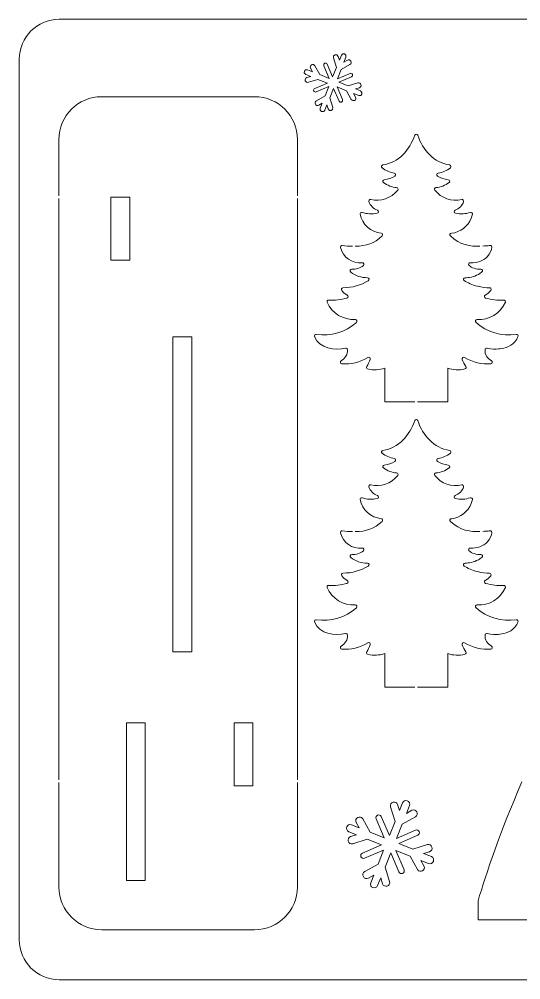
# Model space of a CAD drawing. Header units: inches. Extents: x 83 to 286, y 3 to 155.
# Drawn here: x 83.3 to 162.9, y 2.8 to 155.2 of the extents above; entities that cross this region are included whole.
import ezdxf

# ---------------------------------------------------------------- set-up
doc = ezdxf.new("R2010")
doc.units = ezdxf.units.IN
doc.header["$MEASUREMENT"] = 0
doc.layers.add('_U+0421_U+043B_U+043E_U+0439 1', color=7, linetype='Continuous')

msp = doc.modelspace()

# ---------------------------------------------------------------- linework, layer by layer
at = {"layer": '_U+0421_U+043B_U+043E_U+0439 1', "color": 1, "lineweight": 5, "true_color": 0xff0000}
for points in [[(89.56, 34.55), (89.56, 126.77)], [(97.8, 127), (97.8, 117), (100.8, 117), (100.8, 127), (97.8, 127)], [(127.42, 34.55), (127.42, 126.77)], [(107.67, 104.84), (107.67, 54.84), (110.67, 54.84), (110.67, 104.84), (107.67, 104.84)], [(100.27, 43.57), (100.27, 18.57), (103.27, 18.57), (103.27, 43.57), (100.27, 43.57)], [(117.38, 43.57), (117.38, 33.57), (120.37, 33.57), (120.37, 43.57), (117.38, 43.57)]]:
    msp.add_lwpolyline(points, dxfattribs=at)
for points, knots in [([(286.46, 148.87), (286.46, 148.87), (286.46, 9.17), (286.46, 9.17), (286.46, 5.67), (283.61, 2.82), (280.11, 2.82), (280.11, 2.82), (89.61, 2.82), (89.61, 2.82), (86.1, 2.82), (83.26, 5.67), (83.26, 9.17), (83.26, 9.17), (83.26, 148.87), (83.26, 148.87), (83.26, 152.38), (86.1, 155.22), (89.61, 155.22), (89.61, 155.22), (280.11, 155.22), (280.11, 155.22), (283.61, 155.22), (286.46, 152.38), (286.46, 148.87)], [0, 0, 0, 0, 1, 1, 1, 2, 2, 2, 3, 3, 3, 4, 4, 4, 5, 5, 5, 6, 6, 6, 7, 7, 7, 8, 8, 8, 8]), ([(89.56, 127.21), (89.56, 127.21), (89.56, 136.14), (89.56, 136.14), (89.56, 139.89), (92.6, 142.93), (96.35, 142.93), (96.35, 142.93), (120.63, 142.93), (120.63, 142.93), (124.38, 142.93), (127.42, 139.89), (127.42, 136.14), (127.42, 136.14), (127.42, 127.21), (127.42, 127.21)], [0, 0, 0, 0, 1, 1, 1, 2, 2, 2, 3, 3, 3, 4, 4, 4, 5, 5, 5, 5]), ([(136.61, 119.19), (138.26, 119.23), (139.67, 119.66), (140.88, 120.83), (141.03, 120.98), (140.94, 121.24), (140.73, 121.26), (139.07, 121.42), (137.7, 122.68), (137.37, 124.28), (137.33, 124.48), (137.52, 124.64), (137.7, 124.57), (138.46, 124.32), (139.28, 124.26), (140.08, 124.44), (140.32, 124.49), (140.35, 124.82), (140.12, 124.92), (139.49, 125.19), (138.98, 125.65), (138.77, 126.29), (138.71, 126.47), (138.88, 126.65), (139.06, 126.61), (140.66, 126.26), (142.31, 126.8), (143.36, 128.11), (143.48, 128.26), (143.38, 128.5), (143.18, 128.51), (142.41, 128.58), (141.69, 128.84), (141.08, 129.31), (140.9, 129.45), (140.99, 129.74), (141.21, 129.76), (141.82, 129.81), (142.4, 130.01), (142.91, 130.34), (143.1, 130.47), (143.04, 130.77), (142.81, 130.8), (142.1, 130.91), (141.44, 131.19), (140.88, 131.64), (140.71, 131.78), (140.78, 132.06), (141, 132.1), (143.47, 132.46), (145.26, 134.44), (146.05, 136.82), (146.13, 137.05), (146.46, 137.05), (146.53, 136.82), (147.32, 134.44), (149.11, 132.46), (151.58, 132.1), (151.8, 132.06), (151.88, 131.78), (151.71, 131.64), (151.14, 131.19), (150.48, 130.91), (149.77, 130.8), (149.55, 130.77), (149.48, 130.47), (149.67, 130.34), (150.18, 130.01), (150.76, 129.81), (151.37, 129.76), (151.6, 129.74), (151.69, 129.45), (151.51, 129.31), (150.9, 128.84), (150.17, 128.58), (149.4, 128.51), (149.2, 128.5), (149.1, 128.26), (149.22, 128.11), (150.27, 126.8), (151.93, 126.26), (153.52, 126.61), (153.71, 126.65), (153.87, 126.47), (153.81, 126.29), (153.6, 125.65), (153.09, 125.19), (152.46, 124.92), (152.23, 124.82), (152.27, 124.49), (152.51, 124.44), (153.31, 124.26), (154.13, 124.32), (154.89, 124.57), (155.07, 124.64), (155.25, 124.48), (155.22, 124.29), (155.17, 124.09), (155.11, 123.88), (155.02, 123.65), (154.52, 122.41), (153.33, 121.4), (151.86, 121.26), (151.64, 121.24), (151.55, 120.98), (151.71, 120.83), (153.23, 119.36), (154.93, 119.17), (156.4, 119.21)], [0, 0, 0, 0, 1, 1, 1, 2, 2, 2, 3, 3, 3, 4, 4, 4, 5, 5, 5, 6, 6, 6, 7, 7, 7, 8, 8, 8, 9, 9, 9, 10, 10, 10, 11, 11, 11, 12, 12, 12, 13, 13, 13, 14, 14, 14, 15, 15, 15, 16, 16, 16, 17, 17, 17, 18, 18, 18, 19, 19, 19, 20, 20, 20, 21, 21, 21, 22, 22, 22, 23, 23, 23, 24, 24, 24, 25, 25, 25, 26, 26, 26, 27, 27, 27, 28, 28, 28, 29, 29, 29, 30, 30, 30, 31, 31, 31, 32, 32, 32, 33, 33, 33, 34, 34, 34, 35, 35, 35, 36, 36, 36, 36]), ([(136.17, 119.19), (135.66, 119.2), (135.12, 119.25), (134.55, 119.32), (134.38, 119.34), (134.24, 119.18), (134.27, 119.01), (134.62, 117.37), (136.09, 116.46), (137.71, 116.59), (137.95, 116.61), (138.08, 116.3), (137.89, 116.15), (137.38, 115.71), (136.72, 115.51), (136.06, 115.56), (135.81, 115.58), (135.69, 115.27), (135.88, 115.11), (136.64, 114.5), (137.57, 114.2), (138.54, 114.21), (138.8, 114.21), (138.9, 113.88), (138.68, 113.74), (137.49, 113.01), (136.11, 112.61), (134.66, 112.62), (134.44, 112.62), (134.33, 112.36), (134.46, 112.2), (134.71, 111.9), (135, 111.64), (135.33, 111.45), (135.53, 111.33), (135.49, 111.05), (135.28, 110.98), (134.34, 110.72), (133.37, 110.61), (132.39, 110.67), (132.2, 110.69), (132.07, 110.49), (132.15, 110.32), (132.93, 108.49), (134.71, 107.5), (136.62, 107.57), (136.85, 107.58), (136.97, 107.29), (136.8, 107.13), (135.05, 105.53), (132.74, 104.89), (130.41, 105.22), (130.22, 105.25), (130.07, 105.06), (130.14, 104.88), (130.92, 102.91), (133.4, 102.64), (135.06, 103.03), (135.21, 103.07), (135.35, 102.96), (135.37, 102.81), (135.43, 102.04), (135, 101.41), (134.36, 101.03), (134.15, 100.9), (134.22, 100.58), (134.47, 100.56), (135.89, 100.44), (137.35, 100.77), (138.62, 101.56), (138.82, 101.69), (139.07, 101.48), (138.99, 101.26), (138.84, 100.86), (138.65, 100.48), (138.42, 100.13), (138.32, 99.98), (138.39, 99.78), (138.56, 99.74), (139.51, 99.51), (140.44, 99.57), (141.29, 99.85), (141.29, 99.85), (141.29, 94.5), (141.29, 94.5), (141.29, 94.5), (146.05, 94.5), (146.05, 94.5)], [0, 0, 0, 0, 1, 1, 1, 2, 2, 2, 3, 3, 3, 4, 4, 4, 5, 5, 5, 6, 6, 6, 7, 7, 7, 8, 8, 8, 9, 9, 9, 10, 10, 10, 11, 11, 11, 12, 12, 12, 13, 13, 13, 14, 14, 14, 15, 15, 15, 16, 16, 16, 17, 17, 17, 18, 18, 18, 19, 19, 19, 20, 20, 20, 21, 21, 21, 22, 22, 22, 23, 23, 23, 24, 24, 24, 25, 25, 25, 26, 26, 26, 27, 27, 27, 28, 28, 28, 29, 29, 29, 29]), ([(156.84, 119.23), (157.02, 119.24), (157.2, 119.25), (157.38, 119.26), (157.63, 119.28), (157.85, 119.3), (158.03, 119.32), (158.21, 119.34), (158.34, 119.18), (158.31, 119.01), (158.22, 118.62), (158.03, 118.06), (157.58, 117.57), (156.92, 116.85), (155.91, 116.51), (154.87, 116.59), (154.63, 116.61), (154.51, 116.3), (154.69, 116.15), (154.89, 115.98), (155.14, 115.82), (155.46, 115.7), (155.85, 115.56), (156.22, 115.54), (156.53, 115.56), (156.77, 115.58), (156.9, 115.27), (156.71, 115.12), (156.55, 114.99), (156.37, 114.86), (156.16, 114.74), (155.4, 114.3), (154.63, 114.2), (154.03, 114.21), (153.78, 114.22), (153.68, 113.88), (153.9, 113.75), (154.44, 113.41), (155.14, 113.07), (156.01, 112.85), (156.73, 112.67), (157.39, 112.61), (157.93, 112.62), (158.14, 112.62), (158.26, 112.37), (158.12, 112.2), (157.88, 111.9), (157.58, 111.64), (157.25, 111.45), (157.06, 111.33), (157.09, 111.05), (157.31, 110.98), (158.25, 110.72), (159.22, 110.61), (160.19, 110.67), (160.38, 110.69), (160.51, 110.49), (160.44, 110.32), (159.65, 108.48), (157.88, 107.5), (155.96, 107.57), (155.73, 107.58), (155.61, 107.29), (155.78, 107.13), (157.53, 105.53), (159.84, 104.89), (162.17, 105.22), (162.36, 105.25), (162.51, 105.05), (162.44, 104.87), (162.34, 104.63), (162.19, 104.34), (161.96, 104.06), (161.15, 103.1), (159.94, 102.97), (159.33, 102.9), (158.94, 102.86), (158.3, 102.84), (157.53, 103.03), (157.38, 103.07), (157.23, 102.96), (157.22, 102.8), (157.14, 102), (157.61, 101.4), (158.22, 101.03), (158.44, 100.91), (158.37, 100.58), (158.12, 100.56), (156.7, 100.44), (155.24, 100.77), (153.96, 101.56), (153.76, 101.69), (153.51, 101.48), (153.59, 101.26), (153.74, 100.86), (153.93, 100.48), (154.17, 100.13), (154.26, 99.98), (154.19, 99.78), (154.02, 99.74), (153.07, 99.51), (152.15, 99.57), (151.29, 99.85), (151.29, 99.85), (151.29, 94.5), (151.29, 94.5), (151.29, 94.5), (146.49, 94.5), (146.49, 94.5)], [0, 0, 0, 0, 1, 1, 1, 2, 2, 2, 3, 3, 3, 4, 4, 4, 5, 5, 5, 6, 6, 6, 7, 7, 7, 8, 8, 8, 9, 9, 9, 10, 10, 10, 11, 11, 11, 12, 12, 12, 13, 13, 13, 14, 14, 14, 15, 15, 15, 16, 16, 16, 17, 17, 17, 18, 18, 18, 19, 19, 19, 20, 20, 20, 21, 21, 21, 22, 22, 22, 23, 23, 23, 24, 24, 24, 25, 25, 25, 26, 26, 26, 27, 27, 27, 28, 28, 28, 29, 29, 29, 30, 30, 30, 31, 31, 31, 32, 32, 32, 33, 33, 33, 34, 34, 34, 35, 35, 35, 36, 36, 36, 36]), ([(136.61, 73.92), (138.26, 73.95), (139.67, 74.39), (140.88, 75.55), (141.03, 75.7), (140.94, 75.97), (140.73, 75.98), (139.07, 76.14), (137.7, 77.41), (137.37, 79.01), (137.33, 79.2), (137.52, 79.36), (137.7, 79.3), (138.46, 79.04), (139.28, 78.99), (140.08, 79.16), (140.32, 79.22), (140.35, 79.54), (140.12, 79.64), (139.49, 79.92), (138.98, 80.38), (138.77, 81.02), (138.71, 81.2), (138.88, 81.38), (139.06, 81.34), (140.66, 80.98), (142.31, 81.52), (143.36, 82.84), (143.48, 82.99), (143.38, 83.23), (143.18, 83.24), (142.41, 83.3), (141.69, 83.57), (141.08, 84.04), (140.9, 84.18), (140.99, 84.47), (141.21, 84.49), (141.82, 84.54), (142.4, 84.73), (142.91, 85.07), (143.1, 85.19), (143.04, 85.49), (142.81, 85.53), (142.1, 85.64), (141.44, 85.92), (140.88, 86.37), (140.71, 86.51), (140.78, 86.79), (141, 86.82), (143.47, 87.19), (145.26, 89.16), (146.05, 91.55), (146.13, 91.78), (146.46, 91.78), (146.53, 91.55), (147.32, 89.17), (149.11, 87.19), (151.58, 86.82), (151.8, 86.79), (151.88, 86.51), (151.71, 86.37), (151.14, 85.92), (150.48, 85.64), (149.77, 85.53), (149.55, 85.49), (149.48, 85.19), (149.67, 85.07), (150.18, 84.73), (150.76, 84.54), (151.37, 84.49), (151.6, 84.47), (151.69, 84.18), (151.51, 84.04), (150.9, 83.56), (150.17, 83.3), (149.4, 83.24), (149.2, 83.23), (149.1, 82.99), (149.22, 82.84), (150.27, 81.52), (151.93, 80.98), (153.52, 81.34), (153.71, 81.38), (153.87, 81.2), (153.81, 81.02), (153.6, 80.38), (153.09, 79.92), (152.46, 79.64), (152.23, 79.54), (152.27, 79.22), (152.51, 79.16), (153.31, 78.99), (154.13, 79.04), (154.89, 79.3), (155.07, 79.36), (155.25, 79.21), (155.22, 79.02), (155.17, 78.82), (155.11, 78.6), (155.02, 78.37), (154.52, 77.14), (153.33, 76.13), (151.86, 75.98), (151.64, 75.97), (151.55, 75.7), (151.71, 75.55), (153.23, 74.08), (154.93, 73.9), (156.4, 73.94)], [0, 0, 0, 0, 1, 1, 1, 2, 2, 2, 3, 3, 3, 4, 4, 4, 5, 5, 5, 6, 6, 6, 7, 7, 7, 8, 8, 8, 9, 9, 9, 10, 10, 10, 11, 11, 11, 12, 12, 12, 13, 13, 13, 14, 14, 14, 15, 15, 15, 16, 16, 16, 17, 17, 17, 18, 18, 18, 19, 19, 19, 20, 20, 20, 21, 21, 21, 22, 22, 22, 23, 23, 23, 24, 24, 24, 25, 25, 25, 26, 26, 26, 27, 27, 27, 28, 28, 28, 29, 29, 29, 30, 30, 30, 31, 31, 31, 32, 32, 32, 33, 33, 33, 34, 34, 34, 35, 35, 35, 36, 36, 36, 36]), ([(136.17, 73.92), (135.66, 73.93), (135.12, 73.97), (134.55, 74.04), (134.38, 74.07), (134.24, 73.91), (134.27, 73.74), (134.62, 72.1), (136.09, 71.18), (137.71, 71.32), (137.95, 71.34), (138.08, 71.03), (137.89, 70.87), (137.38, 70.44), (136.72, 70.23), (136.06, 70.29), (135.81, 70.31), (135.69, 69.99), (135.88, 69.84), (136.64, 69.22), (137.57, 68.92), (138.54, 68.94), (138.8, 68.94), (138.9, 68.6), (138.68, 68.47), (137.49, 67.74), (136.11, 67.33), (134.66, 67.35), (134.44, 67.35), (134.33, 67.09), (134.46, 66.93), (134.71, 66.62), (135, 66.37), (135.33, 66.17), (135.53, 66.06), (135.49, 65.77), (135.28, 65.71), (134.34, 65.45), (133.37, 65.34), (132.39, 65.4), (132.2, 65.42), (132.07, 65.22), (132.15, 65.05), (132.93, 63.21), (134.71, 62.23), (136.62, 62.3), (136.85, 62.31), (136.97, 62.02), (136.8, 61.86), (135.05, 60.26), (132.74, 59.62), (130.41, 59.94), (130.22, 59.97), (130.07, 59.79), (130.14, 59.61), (130.92, 57.63), (133.4, 57.37), (135.06, 57.76), (135.21, 57.79), (135.35, 57.69), (135.37, 57.53), (135.43, 56.76), (135, 56.13), (134.36, 55.76), (134.15, 55.63), (134.22, 55.31), (134.47, 55.29), (135.89, 55.17), (137.35, 55.5), (138.62, 56.29), (138.82, 56.42), (139.07, 56.21), (138.99, 55.99), (138.84, 55.59), (138.65, 55.21), (138.42, 54.85), (138.32, 54.71), (138.39, 54.51), (138.56, 54.47), (139.51, 54.23), (140.44, 54.29), (141.29, 54.57), (141.29, 54.57), (141.29, 49.23), (141.29, 49.23), (141.29, 49.23), (146.05, 49.23), (146.05, 49.23)], [0, 0, 0, 0, 1, 1, 1, 2, 2, 2, 3, 3, 3, 4, 4, 4, 5, 5, 5, 6, 6, 6, 7, 7, 7, 8, 8, 8, 9, 9, 9, 10, 10, 10, 11, 11, 11, 12, 12, 12, 13, 13, 13, 14, 14, 14, 15, 15, 15, 16, 16, 16, 17, 17, 17, 18, 18, 18, 19, 19, 19, 20, 20, 20, 21, 21, 21, 22, 22, 22, 23, 23, 23, 24, 24, 24, 25, 25, 25, 26, 26, 26, 27, 27, 27, 28, 28, 28, 29, 29, 29, 29]), ([(156.84, 73.96), (157.02, 73.97), (157.2, 73.98), (157.38, 73.99), (157.63, 74.01), (157.85, 74.02), (158.03, 74.04), (158.21, 74.07), (158.34, 73.91), (158.31, 73.74), (158.22, 73.35), (158.03, 72.79), (157.58, 72.3), (156.92, 71.58), (155.91, 71.24), (154.87, 71.32), (154.63, 71.34), (154.51, 71.03), (154.69, 70.87), (154.89, 70.71), (155.14, 70.54), (155.46, 70.43), (155.85, 70.29), (156.22, 70.26), (156.53, 70.29), (156.77, 70.31), (156.9, 70), (156.71, 69.84), (156.55, 69.71), (156.37, 69.59), (156.16, 69.47), (155.4, 69.03), (154.63, 68.93), (154.03, 68.94), (153.78, 68.94), (153.68, 68.61), (153.9, 68.47), (154.44, 68.14), (155.14, 67.8), (156.01, 67.58), (156.73, 67.39), (157.39, 67.34), (157.93, 67.35), (158.14, 67.35), (158.26, 67.09), (158.12, 66.93), (157.88, 66.63), (157.58, 66.37), (157.25, 66.17), (157.06, 66.06), (157.09, 65.77), (157.31, 65.71), (158.25, 65.45), (159.22, 65.34), (160.19, 65.4), (160.38, 65.42), (160.51, 65.22), (160.44, 65.05), (159.65, 63.21), (157.88, 62.23), (155.96, 62.3), (155.73, 62.31), (155.61, 62.02), (155.78, 61.86), (157.53, 60.26), (159.84, 59.62), (162.17, 59.94), (162.36, 59.97), (162.51, 59.78), (162.44, 59.6), (162.34, 59.35), (162.19, 59.07), (161.96, 58.79), (161.15, 57.82), (159.94, 57.7), (159.33, 57.63), (158.94, 57.59), (158.3, 57.57), (157.53, 57.76), (157.38, 57.79), (157.23, 57.69), (157.22, 57.53), (157.14, 56.73), (157.61, 56.12), (158.22, 55.76), (158.44, 55.63), (158.37, 55.31), (158.12, 55.29), (156.7, 55.17), (155.24, 55.5), (153.96, 56.29), (153.76, 56.42), (153.51, 56.21), (153.59, 55.99), (153.74, 55.59), (153.93, 55.21), (154.17, 54.85), (154.26, 54.71), (154.19, 54.51), (154.02, 54.47), (153.07, 54.23), (152.15, 54.29), (151.29, 54.57), (151.29, 54.57), (151.29, 49.23), (151.29, 49.23), (151.29, 49.23), (146.49, 49.23), (146.49, 49.23)], [0, 0, 0, 0, 1, 1, 1, 2, 2, 2, 3, 3, 3, 4, 4, 4, 5, 5, 5, 6, 6, 6, 7, 7, 7, 8, 8, 8, 9, 9, 9, 10, 10, 10, 11, 11, 11, 12, 12, 12, 13, 13, 13, 14, 14, 14, 15, 15, 15, 16, 16, 16, 17, 17, 17, 18, 18, 18, 19, 19, 19, 20, 20, 20, 21, 21, 21, 22, 22, 22, 23, 23, 23, 24, 24, 24, 25, 25, 25, 26, 26, 26, 27, 27, 27, 28, 28, 28, 29, 29, 29, 30, 30, 30, 31, 31, 31, 32, 32, 32, 33, 33, 33, 34, 34, 34, 35, 35, 35, 36, 36, 36, 36]), ([(163.07, 34.22), (159.56, 26.24), (157.37, 19.57), (156.11, 15.35), (156.11, 15.35), (156.11, 12.35), (156.11, 12.35), (156.11, 12.35), (181.11, 12.35), (181.11, 12.35), (181.11, 12.35), (181.11, 15.35), (181.11, 15.35), (181.11, 15.35), (181.07, 15.35), (181.07, 15.35), (183.88, 28.9), (189.22, 44.62), (197.11, 59.41)], [0, 0, 0, 0, 1, 1, 1, 2, 2, 2, 3, 3, 3, 4, 4, 4, 5, 5, 5, 6, 6, 6, 6]), ([(127.42, 34.11), (127.42, 34.11), (127.42, 17.55), (127.42, 17.55), (127.42, 13.8), (124.38, 10.76), (120.63, 10.76), (120.63, 10.76), (96.35, 10.76), (96.35, 10.76), (92.6, 10.76), (89.56, 13.8), (89.56, 17.55), (89.56, 17.55), (89.56, 34.11), (89.56, 34.11)], [0, 0, 0, 0, 1, 1, 1, 2, 2, 2, 3, 3, 3, 4, 4, 4, 5, 5, 5, 5])]:
    msp.add_open_spline(points, degree=3, knots=knots, dxfattribs=at)
at = {"layer": '_U+0421_U+043B_U+043E_U+0439 1', "color": 7, "lineweight": 5, "true_color": 0xffffff}
for points in [[(135.98, 142.49), (136.24, 142.05), (136.91, 142.43), (136.67, 142.87), (136.67, 142.87), (136.35, 143.44), (136.35, 143.44), (136.35, 143.44), (137.16, 143.12), (137.16, 143.12), (137.64, 142.93), (137.92, 143.65), (137.45, 143.84), (137.45, 143.84), (136.64, 144.17), (136.64, 144.17), (136.64, 144.17), (137.26, 144.36), (137.26, 144.36), (137.5, 144.44), (137.57, 144.67), (137.51, 144.85), (137.44, 145.03), (137.26, 145.19), (137.03, 145.11), (137.03, 145.11), (135.5, 144.64), (135.5, 144.64), (135.5, 144.64), (134.01, 145.23), (134.01, 145.23), (134.01, 145.23), (136.01, 146.1), (136.01, 146.1), (136.16, 146.16), (136.23, 146.34), (136.17, 146.48), (136.11, 146.62), (135.93, 146.7), (135.78, 146.63), (135.78, 146.63), (133.78, 145.77), (133.78, 145.77), (133.78, 145.77), (134.37, 147.26), (134.37, 147.26), (134.37, 147.26), (135.76, 148.05), (135.76, 148.05), (135.98, 148.17), (136, 148.4), (135.9, 148.57), (135.82, 148.75), (135.6, 148.85), (135.38, 148.73), (135.38, 148.73), (134.81, 148.41), (134.81, 148.41), (134.81, 148.41), (135.13, 149.22), (135.13, 149.22), (135.32, 149.7), (134.6, 149.99), (134.41, 149.51), (134.41, 149.51), (134.08, 148.7), (134.08, 148.7), (134.08, 148.7), (133.89, 149.33), (133.89, 149.33), (133.74, 149.81), (132.99, 149.58), (133.14, 149.09), (133.14, 149.09), (133.62, 147.56), (133.62, 147.56), (133.62, 147.56), (133.02, 146.07), (133.02, 146.07), (133.02, 146.07), (132.16, 148.08), (132.16, 148.08), (132.09, 148.22), (131.92, 148.29), (131.77, 148.23), (131.63, 148.17), (131.56, 147.99), (131.62, 147.85), (131.62, 147.85), (132.48, 145.84), (132.48, 145.84), (132.48, 145.84), (130.99, 146.43), (130.99, 146.43), (130.99, 146.43), (130.2, 147.83), (130.2, 147.83), (129.95, 148.27), (129.28, 147.88), (129.52, 147.45), (129.52, 147.45), (129.84, 146.87), (129.84, 146.87), (129.84, 146.87), (129.03, 147.2), (129.03, 147.2), (128.55, 147.38), (128.27, 146.66), (128.74, 146.47), (128.74, 146.47), (129.55, 146.15), (129.55, 146.15), (129.55, 146.15), (128.93, 145.95), (128.93, 145.95), (128.69, 145.87), (128.62, 145.65), (128.68, 145.46), (128.75, 145.28), (128.92, 145.13), (129.16, 145.21), (129.16, 145.21), (130.69, 145.68), (130.69, 145.68), (130.69, 145.68), (132.18, 145.08), (132.18, 145.08), (132.18, 145.08), (130.17, 144.22), (130.17, 144.22), (130.03, 144.16), (129.96, 143.98), (130.02, 143.83), (130.08, 143.69), (130.26, 143.62), (130.41, 143.68), (130.41, 143.68), (132.41, 144.54), (132.41, 144.54), (132.41, 144.54), (131.82, 143.05), (131.82, 143.05), (131.82, 143.05), (130.43, 142.27), (130.43, 142.27), (130.21, 142.15), (130.18, 141.92), (130.28, 141.74), (130.37, 141.57), (130.59, 141.47), (130.81, 141.58), (130.81, 141.58), (131.38, 141.9), (131.38, 141.9), (131.38, 141.9), (131.06, 141.09), (131.06, 141.09), (130.96, 140.85), (131.09, 140.66), (131.27, 140.59), (131.45, 140.52), (131.69, 140.56), (131.78, 140.8), (131.78, 140.8), (132.1, 141.62), (132.1, 141.62), (132.1, 141.62), (132.3, 140.99), (132.3, 140.99), (132.45, 140.5), (133.19, 140.74), (133.05, 141.22), (133.05, 141.22), (132.57, 142.75), (132.57, 142.75), (132.57, 142.75), (133.17, 144.24), (133.17, 144.24), (133.17, 144.24), (134.03, 142.24), (134.03, 142.24), (134.1, 142.09), (134.27, 142.02), (134.42, 142.08), (134.56, 142.15), (134.63, 142.32), (134.57, 142.47), (134.57, 142.47), (133.71, 144.48), (133.71, 144.48), (133.71, 144.48), (135.2, 143.88), (135.2, 143.88), (135.2, 143.88), (135.98, 142.49), (135.98, 142.49)], [(148.69, 22.36), (148.69, 22.36), (147.46, 22.85), (147.46, 22.85), (147.46, 22.85), (148.41, 23.14), (148.41, 23.14), (148.76, 23.26), (148.87, 23.6), (148.78, 23.87), (148.68, 24.14), (148.41, 24.38), (148.05, 24.26), (148.05, 24.26), (145.76, 23.55), (145.76, 23.55), (145.76, 23.55), (143.51, 24.45), (143.51, 24.45), (143.51, 24.45), (146.53, 25.75), (146.53, 25.75), (146.75, 25.84), (146.85, 26.11), (146.76, 26.33), (146.67, 26.54), (146.4, 26.65), (146.18, 26.56), (146.18, 26.56), (143.16, 25.26), (143.16, 25.26), (143.16, 25.26), (144.06, 27.5), (144.06, 27.5), (144.06, 27.5), (146.15, 28.68), (146.15, 28.68), (146.48, 28.86), (146.51, 29.21), (146.36, 29.48), (146.23, 29.73), (145.91, 29.89), (145.58, 29.71), (145.58, 29.71), (144.72, 29.23), (144.72, 29.23), (144.72, 29.23), (145.2, 30.45), (145.2, 30.45), (145.49, 31.17), (144.4, 31.6), (144.11, 30.89), (144.11, 30.89), (143.63, 29.66), (143.63, 29.66), (143.63, 29.66), (143.33, 30.61), (143.33, 30.61), (143.11, 31.34), (141.98, 30.99), (142.21, 30.25), (142.21, 30.25), (142.92, 27.96), (142.92, 27.96), (142.92, 27.96), (142.02, 25.71), (142.02, 25.71), (142.02, 25.71), (140.72, 28.73), (140.72, 28.73), (140.63, 28.95), (140.36, 29.05), (140.15, 28.96), (139.93, 28.86), (139.82, 28.6), (139.91, 28.38), (139.91, 28.38), (141.22, 25.36), (141.22, 25.36), (141.22, 25.36), (138.97, 26.25), (138.97, 26.25), (138.97, 26.25), (137.79, 28.35), (137.79, 28.35), (137.41, 29.02), (136.4, 28.44), (136.76, 27.78), (136.76, 27.78), (137.24, 26.92), (137.24, 26.92), (137.24, 26.92), (136.02, 27.4), (136.02, 27.4), (135.3, 27.69), (134.87, 26.6), (135.58, 26.31), (135.58, 26.31), (136.81, 25.82), (136.81, 25.82), (136.81, 25.82), (135.86, 25.53), (135.86, 25.53), (135.51, 25.41), (135.4, 25.07), (135.5, 24.8), (135.59, 24.53), (135.86, 24.29), (136.22, 24.41), (136.22, 24.41), (138.51, 25.12), (138.51, 25.12), (138.51, 25.12), (140.76, 24.22), (140.76, 24.22), (140.76, 24.22), (137.74, 22.92), (137.74, 22.92), (137.52, 22.83), (137.42, 22.56), (137.51, 22.34), (137.61, 22.13), (137.87, 22.02), (138.09, 22.11), (138.09, 22.11), (141.11, 23.41), (141.11, 23.41), (141.11, 23.41), (140.22, 21.16), (140.22, 21.16), (140.22, 21.16), (138.12, 19.99), (138.12, 19.99), (137.79, 19.81), (137.76, 19.46), (137.91, 19.19), (138.04, 18.94), (138.36, 18.78), (138.69, 18.96), (138.69, 18.96), (139.56, 19.44), (139.56, 19.44), (139.56, 19.44), (139.07, 18.22), (139.07, 18.22), (138.93, 17.86), (139.12, 17.57), (139.39, 17.47), (139.66, 17.36), (140.02, 17.42), (140.16, 17.78), (140.16, 17.78), (140.65, 19.01), (140.65, 19.01), (140.65, 19.01), (140.94, 18.06), (140.94, 18.06), (141.17, 17.33), (142.29, 17.68), (142.06, 18.42), (142.06, 18.42), (141.35, 20.71), (141.35, 20.71), (141.35, 20.71), (142.25, 22.96), (142.25, 22.96), (142.25, 22.96), (143.55, 19.94), (143.55, 19.94), (143.64, 19.72), (143.91, 19.62), (144.13, 19.71), (144.34, 19.8), (144.45, 20.07), (144.36, 20.29), (144.36, 20.29), (143.06, 23.31), (143.06, 23.31), (143.06, 23.31), (145.31, 22.41), (145.31, 22.41), (145.31, 22.41), (146.48, 20.32), (146.48, 20.32), (146.86, 19.65), (147.87, 20.23), (147.51, 20.89), (147.51, 20.89), (147.03, 21.75), (147.03, 21.75), (147.03, 21.75), (148.25, 21.27), (148.25, 21.27), (148.97, 20.98), (149.4, 22.07), (148.69, 22.36)]]:
    msp.add_open_spline(points, degree=3, knots=[0, 0, 0, 0, 1, 1, 1, 2, 2, 2, 3, 3, 3, 4, 4, 4, 5, 5, 5, 6, 6, 6, 7, 7, 7, 8, 8, 8, 9, 9, 9, 10, 10, 10, 11, 11, 11, 12, 12, 12, 13, 13, 13, 14, 14, 14, 15, 15, 15, 16, 16, 16, 17, 17, 17, 18, 18, 18, 19, 19, 19, 20, 20, 20, 21, 21, 21, 22, 22, 22, 23, 23, 23, 24, 24, 24, 25, 25, 25, 26, 26, 26, 27, 27, 27, 28, 28, 28, 29, 29, 29, 30, 30, 30, 31, 31, 31, 32, 32, 32, 33, 33, 33, 34, 34, 34, 35, 35, 35, 36, 36, 36, 37, 37, 37, 38, 38, 38, 39, 39, 39, 40, 40, 40, 41, 41, 41, 42, 42, 42, 43, 43, 43, 44, 44, 44, 45, 45, 45, 46, 46, 46, 47, 47, 47, 48, 48, 48, 49, 49, 49, 50, 50, 50, 51, 51, 51, 52, 52, 52, 53, 53, 53, 54, 54, 54, 55, 55, 55, 56, 56, 56, 57, 57, 57, 58, 58, 58, 59, 59, 59, 60, 60, 60, 61, 61, 61, 62, 62, 62, 63, 63, 63, 64, 64, 64, 65, 65, 65, 65], dxfattribs=at)

doc.saveas('drawing.dxf')
